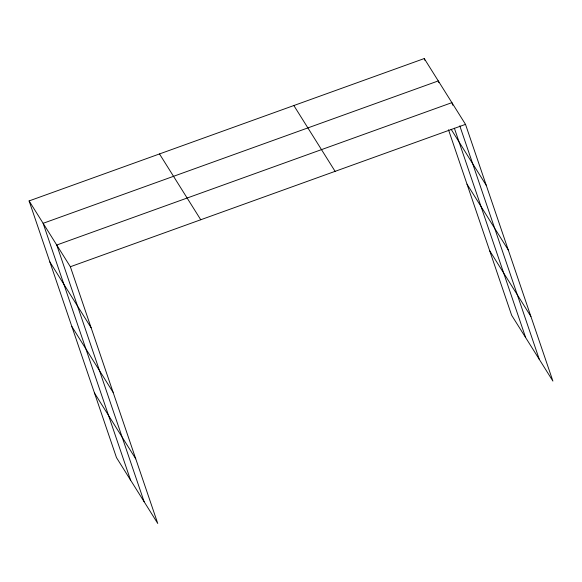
<?xml version="1.0" encoding="UTF-8"?>
<svg xmlns="http://www.w3.org/2000/svg" width="582" height="582" viewBox="0 0 582 582"><rect width="100%" height="100%" fill="white"/><g stroke="black" fill="none" stroke-linecap="round" stroke-linejoin="round"><path stroke-width="0.87" d="M29.1 200.928L70.357 266.738L157.744 523.451L116.495 457.641L29.1 200.928L424.256 58.549L465.505 124.359L552.9 381.072L511.643 315.262L448.496 129.764M70.357 266.738L465.505 124.359M451.101 129.262L486.283 185.382M467.011 184.145L508.268 249.962M489.658 250.682L530.915 316.492M293.852 105.531L335.108 171.348M159.497 153.939L200.754 219.756M49.87 261.944L91.127 327.761M71.855 326.524L113.112 392.341M94.51 393.061L135.766 458.878M452.774 105.218L451.894 102.643L56.738 245.022L144.132 501.735M459.795 125.843L539.288 359.356M438.864 82.644L438.282 80.92L43.126 223.306L130.521 480.019M454.367 128.193L525.67 337.64M424.256 58.549L424.838 60.266"/></g></svg>
